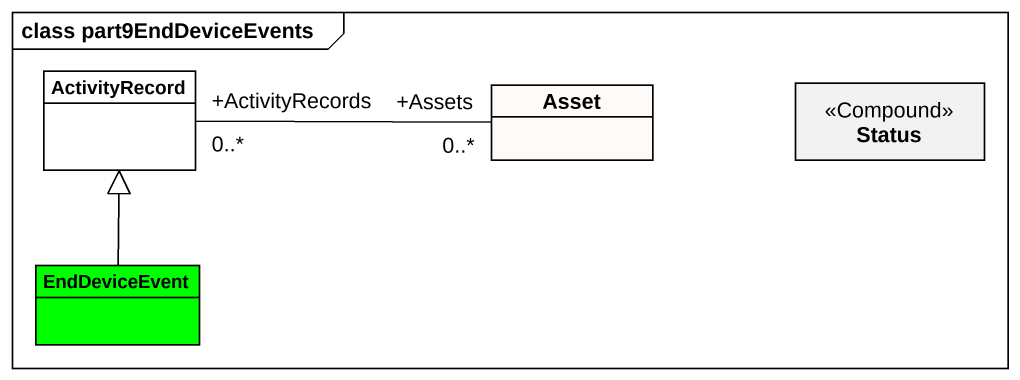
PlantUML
@startuml
mainframe class part9EndDeviceEvents
hide circle
hide empty members
class ActivityRecord #FFFFFF
class Asset #FEFAF7
class Status <<Compound>>
class EndDeviceEvent #00FF00
Asset "+Assets\n0..*" -left- "+ActivityRecords\n0..*" ActivityRecord
EndDeviceEvent -up-|> ActivityRecord
@enduml
